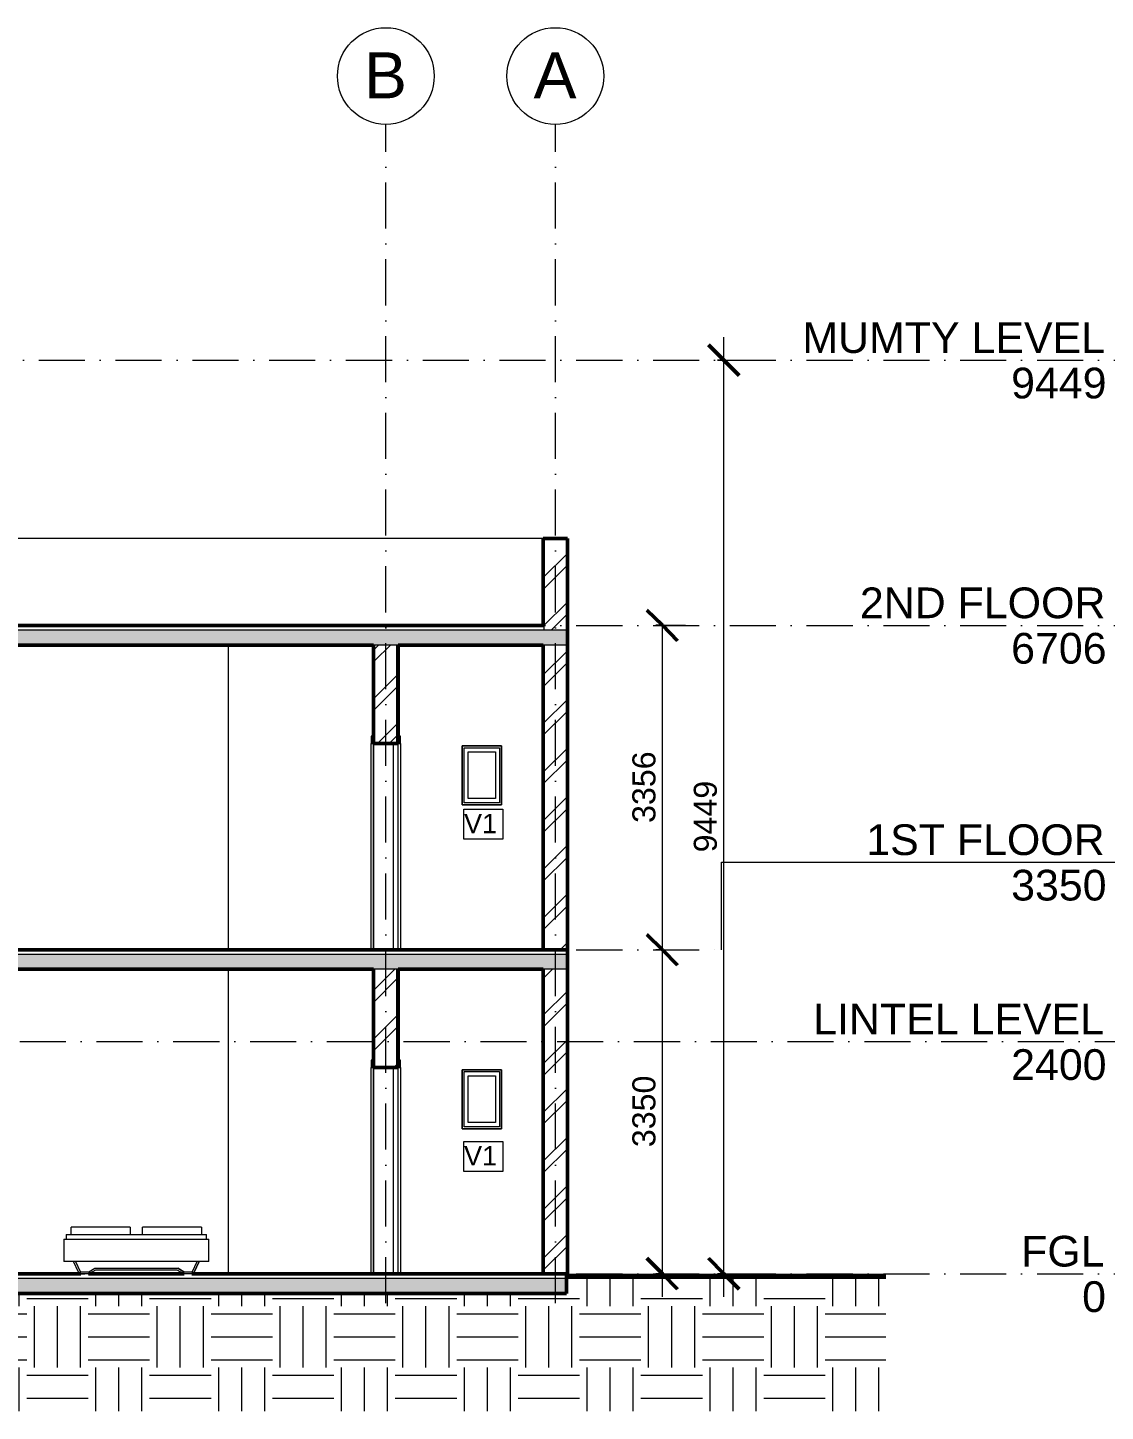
# Model space of a CAD drawing. Header units: millimetres. Extents: x -11864 to 89370, y -1600 to 12887.
# Drawn here: x 59949 to 71091, y -1423 to 12887 of the extents above; entities that cross this region are included whole.
import ezdxf

# ---------------------------------------------------------------- set-up
doc = ezdxf.new("R2010")
doc.units = ezdxf.units.MM
doc.linetypes.add('Dash Dot 3_16_', pattern=[793.75, 476.25, -158.75, 0, -158.75])
for name, color, linetype, lineweight in [('A-ANNO-DIMS', 8, 'Continuous', 9), ('A-ANNO-DIMS-100', 8, 'Continuous', 9), ('A-CLNG', 13, 'Continuous', 13), ('A-CLNG-PATT-1', 13, 'Continuous', 9), ('A-DOOR-2', 7, 'Continuous', 9), ('A-DOOR-3', 7, 'Continuous', 20), ('A-DOOR-FRAM', 31, 'Continuous', 9), ('A-DOOR-FRAM-1', 31, 'Continuous', 20), ('A-FLOR-1', 8, 'Continuous', 50), ('A-FLOR-LEVL', 7, 'Continuous', 9), ('A-FLOR-LEVL-1', 7, 'Dash Dot 3_16_', 9), ('A-FLOR-MCUT', 8, 'Continuous', 13), ('A-FLOR-PATT-1', 8, 'Continuous', 13), ('A-GLAZ', 6, 'Continuous', 13), ('A-GLAZ-2', 6, 'Continuous', 9), ('A-GLAZ-IDEN', 7, 'Continuous', 9), ('A-ROOF-MCUT', 9, 'Continuous', 50), ('A-WALL', 4, 'Continuous', 13), ('A-WALL-1', 4, 'Continuous', 50), ('A-WALL-PATT-1', 8, 'Continuous', 9), ('C-TOPO', 7, 'Continuous', 9), ('C-TOPO-1', 7, 'Continuous', 70), ('I-FURN', 253, 'Continuous', 9), ('S-GRID-1', 7, 'Dash Dot 3_16_', 9), ('S-GRID-IDEN', 7, 'Continuous', 9)]:
    doc.layers.add(name, color=color, linetype=linetype, lineweight=lineweight)
doc.styles.add('Arial_1', font='arial.ttf', dxfattribs={"height": 317.5})
doc.styles.add('Arial_2', font='arial.ttf', dxfattribs={"height": 476.25})
doc.styles.add('Arial_3', font='arial.ttf', dxfattribs={"height": 200})
doc.styles.add('Arial_4', font='arial.ttf', dxfattribs={"height": 238.125})
doc.dimstyles.new('Linear_-_3_32__Arial', dxfattribs={"dimscale": 304.8, "dimtxt": 242.94927, "dimasz": 1.041667, "dimexe": 0.78125, "dimexo": 0.520833, "dimgap": 0, "dimtad": 1, "dimdec": 0, "dimzin": 0, "dimdsep": 46, "dimtxsty": 'Arial_4', "dimblk1": 'OBLIQUE', "dimblk2": 'OBLIQUE', "dimsah": 1, "dimcen": 0.09, "dimdle": 0.78125, "dimazin": 0, "dimtfac": 1, "dimtdec": 4, "dimtix": 1, "dimtmove": 0, "dimatfit": 3, "dimfxl": 1, "dimtvp": 1, "dimtolj": 1, "dimtzin": 0, "dimarcsym": 2})
pattern_1 = [(45, (51684.25, 1649.4), (-251.447, 251.447), []), (45, (51684.25, 2030.4), (-251.447, 251.447), [])]

# ---------------------------------------------------------------- blocks, each defined once
blk = doc.blocks.new('Fixed - V1-213611-SECTION-A_-A')
at = {"layer": 'A-GLAZ-2'}
for p, q in [((-1077.5, 2109.6), (-1077.5, 1500)), ((-671.1, 2109.6), (-1077.5, 2109.6)), ((-1058.45, 2090.55), (-690.15, 2090.55)), ((-1058.45, 1519.05), (-1058.45, 2090.55)), ((-1014, 1563.5), (-1014, 2046.1)), ((-1014, 2046.1), (-734.6, 2046.1)), ((-734.6, 2046.1), (-734.6, 1563.5)), ((-690.15, 2090.55), (-690.15, 1519.05)), ((-671.1, 1500), (-671.1, 2109.6)), ((-1077.5, 1500), (-671.1, 1500)), ((-690.15, 1519.05), (-1058.45, 1519.05)), ((-734.6, 1563.5), (-1014, 1563.5))]:
    blk.add_line(p, q, dxfattribs=at)
blk = doc.blocks.new('Single-Flush - D3-214007-SECTION-A_-A')
at = {"layer": 'A-DOOR-3'}
for p, q in [((-1790.7, 2133.6), (-1790.7, 0)), ((-1739.9, 2133.6), (-1790.7, 2133.6)), ((-1739.9, 0), (-1739.9, 2133.6)), ((-1790.7, 0), (-1739.9, 0))]:
    blk.add_line(p, q, dxfattribs=at)
at = {"layer": 'A-DOOR-FRAM'}
for p, q in [((-2019.3, 0), (-2019.3, 2133.6)), ((-1993.9, 2133.6), (-1993.9, 0)), ((-1714.5, 2133.6), (-1714.5, 0))]:
    blk.add_line(p, q, dxfattribs=at)
at = {"layer": 'A-DOOR-FRAM-1'}
for p, q in [((-2019.3, 2209.8), (-2019.3, 2133.6)), ((-1993.9, 2209.8), (-2019.3, 2209.8)), ((-1993.9, 2133.6), (-1993.9, 2209.8)), ((-1714.5, 2209.8), (-1739.9, 2209.8)), ((-1739.9, 2209.8), (-1739.9, 2133.6)), ((-1714.5, 2133.6), (-1714.5, 2209.8)), ((-2019.3, 2133.6), (-1993.9, 2133.6)), ((-1739.9, 2133.6), (-1714.5, 2133.6))]:
    blk.add_line(p, q, dxfattribs=at)
blk = doc.blocks.new('M_Bed-Box - 0965 x 1880mm - Twin-227242-SECTION-A_-A')
at = {"layer": 'I-FURN'}
for p, q in [((-4510, 483), (-5120, 483)), ((-5120, 457), (-5120, 483)), ((-5120, 432), (-5120, 457)), ((-5120, 406), (-5120, 432)), ((-4510, 483), (-4510, 457)), ((-4510, 457), (-4510, 432)), ((-4510, 432), (-4510, 406)), ((-3773, 483), (-4383, 483)), ((-4383, 457), (-4383, 483)), ((-4383, 432), (-4383, 457)), ((-4383, 406), (-4383, 432)), ((-3773, 483), (-3773, 457)), ((-3773, 457), (-3773, 432)), ((-3773, 432), (-3773, 406)), ((-5196, 356), (-3696, 356)), ((-5196, 356), (-5196, 127)), ((-5171, 406), (-5171, 356)), ((-5171, 406), (-5146, 406)), ((-5146, 406), (-3747, 406)), ((-3747, 406), (-3722, 406)), ((-3722, 356), (-3722, 406)), ((-3696, 127), (-3696, 356)), ((-3696, 127), (-5196, 127)), ((-5044, 15), (-5097, 127)), ((-5076, 127), (-5027, 23)), ((-5021, 19), (-4943, 19)), ((-4943, 0), (-5021, 0)), ((-4939, 20), (-4875, 57)), ((-4870, 38), (-4930, 3)), ((-4875, 57), (-4018, 57)), ((-4024, 38), (-4870, 38)), ((-3963, 3), (-4024, 38)), ((-4018, 57), (-3954, 20)), ((-3954, 20), (-4018, 57)), ((-3951, 19), (-3872, 19)), ((-3872, 0), (-3951, 0)), ((-3866, 23), (-3818, 127)), ((-3797, 127), (-3849, 15)), ((-3849, 15), (-3796, 127))]:
    blk.add_line(p, q, dxfattribs=at)
for centre, radius, start, end in [((-5021, 25), 25.4, 205, 270), ((-5021, 25), 6.35, 205, 270), ((-4943, 25), 6.35, 270, 300), ((-4943, 25), 25.4, 270, 300), ((-3951, 25), 25.4, 240, 270), ((-3951, 25), 6.35, 240, 270), ((-3950, 25), 6.35, 240, 255), ((-3872, 25), 6.35, 270, 335), ((-3872, 25), 25.4, 270, 335), ((-3872, 25), 25.4, 270, 335)]:
    blk.add_arc(centre, radius, start, end, dxfattribs=at)
blk = doc.blocks.new('Grid - Grid Head - Circle 2-235549-SECTION-A_-A')
at = {"layer": 'S-GRID-IDEN'}
blk.add_circle((-114.3, 12387.2), 500, dxfattribs=at)
blk = doc.blocks.new('DIMBLOCK7-SECTION-A_-A')
at = {"layer": 'A-ANNO-DIMS-100', "lineweight": 50}
for p, q in [((66511, 3350), (66352, 3509)), ((66511, 3350), (66669, 3191)), ((66511, 0), (66352, 159)), ((66511, 0), (66669, -159))]:
    blk.add_line(p, q, dxfattribs=at)
at = {"layer": 'A-ANNO-DIMS-100'}
for p, q in [((66445, 3350), (66749, 3350)), ((66511, 3350), (66445, 3350)), ((66511, -238), (66511, 3350)), ((66445, 0), (66749, 0)), ((66511, 0), (66445, 0))]:
    blk.add_line(p, q, dxfattribs=at)
at = {"layer": 'A-ANNO-DIMS-100', "color": 0, "insert": (66201, 1309), "char_height": 238.1, "width": 879.1, "attachment_point": 1, "rotation": 90, "line_spacing_factor": 0.941778, "style": 'Arial_4'}
blk.add_mtext('3350', dxfattribs=at)
blk = doc.blocks.new('_Oblique')
at = {"color": 0, "linetype": 'ByBlock', "lineweight": -2}
blk.add_line((-0.5, -0.5), (0.5, 0.5), dxfattribs=at)
blk = doc.blocks.new('DIMBLOCK8-SECTION-A_-A')
at = {"layer": 'A-ANNO-DIMS-100', "lineweight": 50}
for p, q in [((66511, 6706), (66352, 6864)), ((66511, 6706), (66669, 6547)), ((66511, 3350), (66352, 3509)), ((66511, 3350), (66669, 3191))]:
    blk.add_line(p, q, dxfattribs=at)
at = {"layer": 'A-ANNO-DIMS-100'}
for p, q in [((66445, 6706), (66749, 6706)), ((66511, 6706), (66445, 6706)), ((66511, 3350), (66511, 6706)), ((66445, 3350), (66749, 3350)), ((66511, 3350), (66445, 3350))]:
    blk.add_line(p, q, dxfattribs=at)
at = {"layer": 'A-ANNO-DIMS-100', "color": 0, "insert": (66201, 4662), "char_height": 238.1, "width": 879.1, "attachment_point": 1, "rotation": 90, "line_spacing_factor": 0.941778, "style": 'Arial_4'}
blk.add_mtext('3356', dxfattribs=at)
blk = doc.blocks.new('DIMBLOCK9-SECTION-A_-A')
at = {"layer": 'A-ANNO-DIMS-100', "lineweight": 50}
for p, q in [((67146, 9449), (66987, 9608)), ((67146, 9449), (67304, 9290)), ((67146, 0), (66987, 159)), ((67146, 0), (67304, -159))]:
    blk.add_line(p, q, dxfattribs=at)
at = {"layer": 'A-ANNO-DIMS-100'}
for p, q in [((67146, -238), (67146, 9687)), ((67080, 9449), (67384, 9449)), ((67146, 9449), (67080, 9449)), ((67080, 0), (67384, 0)), ((67146, 0), (67080, 0))]:
    blk.add_line(p, q, dxfattribs=at)
at = {"layer": 'A-ANNO-DIMS-100', "color": 0, "insert": (66836, 4358), "char_height": 238.1, "width": 879.1, "attachment_point": 1, "rotation": 90, "line_spacing_factor": 0.941778, "style": 'Arial_4'}
blk.add_mtext('9449', dxfattribs=at)
blk = doc.blocks.new('M_Window Tag - M_Window Tag-222506-SECTION-A_-A')
at = {"layer": 'A-GLAZ-IDEN'}
for p, q in [((-1062, 4493), (-1062, 4805)), ((-1062, 4805), (-658, 4805)), ((-658, 4805), (-658, 4493)), ((-658, 4493), (-1062, 4493))]:
    blk.add_line(p, q, dxfattribs=at)

msp = doc.modelspace()

# ---------------------------------------------------------------- hatches: boundary and pattern name
at = {"layer": 'A-CLNG-PATT-1'}
h = msp.add_hatch(color=256, dxfattribs=at)
h.paths.add_polyline_path([(65290.5, 3150), (65519.1, 3150), (65519.1, 3300), (52862.3, 3300), (52862.3, 3150), (65277.8, 3150)], flags=0)
h.paths.add_polyline_path([(45525.1, 3150), (49669.5, 3150), (49669.5, 3300), (45478.5, 3300), (45478.5, 3150)], flags=0)
at = {"layer": 'A-FLOR-PATT-1'}
for points in [[(65277.8, 6502.4), (65519.1, 6502.4), (65519.1, 6654.8), (52862.3, 6654.8), (52862.3, 6502.4), (64537.9, 6502.4)], [(55968.7, -203.2), (65519.1, -203.2), (65519.1, -50.8), (48221.7, -50.8), (48221.7, -203.2), (53826.4, -203.2)]]:
    msp.add_hatch(color=256, dxfattribs=at).paths.add_polyline_path(points, flags=0)
at = {"layer": 'A-WALL-PATT-1'}
h = msp.add_hatch(dxfattribs=at)
h.set_pattern_fill('FP_4', color=256, style=0, pattern_type=2)
h.set_pattern_definition(pattern_1)
h.paths.add_polyline_path([(65519.1, 3350), (65519.1, 6502.4), (65290.5, 6502.4), (65290.5, 3350)], flags=0)
h.paths.add_polyline_path([(65519.1, 6654.8), (65519.1, 7605.6), (65290.5, 7605.6), (65290.5, 6654.8)], flags=0)
h = msp.add_hatch(dxfattribs=at)
h.set_pattern_fill('FP_4', color=256, style=0, pattern_type=2)
h.set_pattern_definition(pattern_1)
h.paths.add_polyline_path([(63766.5, 5483.6), (63766.5, 6502.4), (63537.9, 6502.4), (63537.9, 5483.6)], flags=0)
h = msp.add_hatch(dxfattribs=at)
h.set_pattern_fill('FP_4', color=256, style=0, pattern_type=2)
h.set_pattern_definition(pattern_1)
h.paths.add_polyline_path([(63766.5, 2133.6), (63766.5, 3150), (63537.9, 3150), (63537.9, 2133.6)], flags=0)
h = msp.add_hatch(dxfattribs=at)
h.set_pattern_fill('FP_4', color=256, style=0, pattern_type=2)
h.set_pattern_definition(pattern_1)
h.paths.add_polyline_path([(65290.5, 0), (65519.1, 0), (65519.1, 3150), (65290.5, 3150), (65290.5, 2049.4)], flags=0)
at = {"layer": 'C-TOPO'}
h = msp.add_hatch(dxfattribs=at)
h.set_pattern_fill('FP_7', color=256, style=0, pattern_type=2)
h.set_pattern_definition([(0, (51684.25, 1649.4), (635, 635), [635, -635]), (0, (51684.25, 1887.5), (635, 635), [635, -635]), (0, (51684.25, 2125.65), (635, 635), [635, -635]), (90, (51763.6, 2205), (-635, 635), [635, -635]), (90, (52001.75, 2205), (-635, 635), [635, -635]), (90, (52239.9, 2205), (-635, 635), [635, -635])])
h.paths.add_polyline_path([(48221.7, -1423.4), (68822.4, -1423.4), (68822.4, -25.4), (65519.1, -25.4), (65519.1, -203.2), (38099.8, -203.2), (38099.8, -25.4), (34545.8, -25.4), (34545.8, -1423.4), (47399.6, -1423.4)], flags=0)

# ---------------------------------------------------------------- linework, layer by layer
at = {"layer": 'A-CLNG'}
msp.add_line((65519.1, 3300), (52862.3, 3300), dxfattribs=at)
at = {"layer": 'A-FLOR-1'}
for p, q in [((65277.8, 6705.6), (54701, 6705.6)), ((59283.4, 6502.4), (63525.2, 6502.4)), ((63779.2, 6502.4), (65277.8, 6502.4)), ((60497.9, 0), (38341.1, 0)), ((61568.4, 0), (60576.5, 0)), ((65519.1, 0), (61647, 0)), ((65519.1, -203.2), (65519.1, 0)), ((38099.8, -203.2), (65519.1, -203.2))]:
    msp.add_line(p, q, dxfattribs=at)
at = {"layer": 'A-FLOR-LEVL'}
for p, q in [((67122.2, 4255.8), (71380.6, 4255.8)), ((67122.2, 3350), (67122.2, 4255.8))]:
    msp.add_line(p, q, dxfattribs=at)
at = {"layer": 'A-FLOR-LEVL-1'}
for p, q in [((37042.8, 9448.8), (71380.6, 9448.8)), ((37042.8, 6705.6), (71380.6, 6705.6)), ((37042.8, 3350), (67122.2, 3350)), ((35257.6, 2400), (71380.6, 2400)), ((37042.8, 0), (71380.6, 0))]:
    msp.add_line(p, q, dxfattribs=at)
at = {"layer": 'A-FLOR-MCUT'}
for p, q in [((65519.1, 6654.8), (52862.3, 6654.8)), ((65290.5, 6654.8), (65290.5, 6705.6)), ((65519.1, -50.8), (38099.8, -50.8))]:
    msp.add_line(p, q, dxfattribs=at)
at = {"layer": 'A-ROOF-MCUT'}
for p, q in [((65277.8, 3350), (52862.3, 3350)), ((59283.4, 3150), (63525.2, 3150)), ((63779.2, 3150), (65277.8, 3150))]:
    msp.add_line(p, q, dxfattribs=at)
at = {"layer": 'A-WALL'}
for p, q in [((65277.8, 7605.6), (54701, 7605.6)), ((65290.5, 6705.6), (65290.5, 7605.6)), ((65519.1, 0), (65519.1, 7605.6)), ((65277.8, 6705.6), (65290.5, 6705.6)), ((62026.6, 3350), (62026.6, 6502.4)), ((63779.2, 6502.4), (63525.2, 6502.4)), ((63537.9, 5483.6), (63537.9, 6502.4)), ((63766.5, 5483.6), (63766.5, 6502.4)), ((65519.1, 6502.4), (65277.8, 6502.4)), ((65290.5, 3350), (65290.5, 6502.4)), ((63525.2, 3350), (63525.2, 5483.6)), ((64441.6, 5459.6), (64848, 5459.6)), ((64441.6, 4850), (64441.6, 5459.6)), ((64848, 5459.6), (64848, 4850)), ((64848, 4850), (64441.6, 4850)), ((62026.6, 0), (62026.6, 3150)), ((63779.2, 3150), (63525.2, 3150)), ((63537.9, 2133.6), (63537.9, 3150)), ((63766.5, 2133.6), (63766.5, 3150)), ((65519.1, 3150), (65277.8, 3150)), ((65290.5, 0), (65290.5, 3150)), ((63525.2, 0), (63525.2, 2133.6)), ((64441.6, 2109.6), (64848, 2109.6)), ((64441.6, 1500), (64441.6, 2109.6)), ((64848, 2109.6), (64848, 1500)), ((64848, 1500), (64441.6, 1500))]:
    msp.add_line(p, q, dxfattribs=at)
at = {"layer": 'A-WALL-1'}
for p, q in [((65277.8, 7605.6), (65277.8, 6705.6)), ((65531.8, 7605.6), (65277.8, 7605.6)), ((65531.8, 0), (65531.8, 7605.6)), ((63525.2, 6502.4), (63525.2, 5483.6)), ((63779.2, 5483.6), (63779.2, 6502.4)), ((65277.8, 6502.4), (65277.8, 3350)), ((63525.2, 5483.6), (63779.2, 5483.6)), ((65277.8, 3350), (65531.8, 3350)), ((63525.2, 3150), (63525.2, 2133.6)), ((63779.2, 2133.6), (63779.2, 3150)), ((65277.8, 3150), (65277.8, 0)), ((63525.2, 2133.6), (63779.2, 2133.6)), ((65519.1, 0), (65531.8, 0))]:
    msp.add_line(p, q, dxfattribs=at)
at = {"layer": 'C-TOPO'}
msp.add_line((65519.1, -25.4), (68822.4, -25.4), dxfattribs=at)
at = {"layer": 'C-TOPO-1'}
msp.add_line((65519.1, -25.4), (68822.4, -25.4), dxfattribs=at)
at = {"layer": 'S-GRID-1'}
for p, q in [((63652.2, -304.8), (63652.2, 11887.2)), ((65404.8, -304.8), (65404.8, 11887.2))]:
    msp.add_line(p, q, dxfattribs=at)

# ---------------------------------------------------------------- block references
at = {"layer": 'A-DOOR-2'}
for p in [(65519.1, 3350), (65519.1, 0)]:
    msp.add_blockref('Single-Flush - D3-214007-SECTION-A_-A', p, dxfattribs=at)
at = {"layer": 'A-GLAZ'}
for p in [(65519.1, 3350), (65519.1, 0)]:
    msp.add_blockref('Fixed - V1-213611-SECTION-A_-A', p, dxfattribs=at)
at = {"layer": 'A-GLAZ-IDEN'}
for p in [(65519.1, 0), (65519.1, -3436.4)]:
    msp.add_blockref('M_Window Tag - M_Window Tag-222506-SECTION-A_-A', p, dxfattribs=at)
at = {"layer": 'I-FURN'}
msp.add_blockref('M_Bed-Box - 0965 x 1880mm - Twin-227242-SECTION-A_-A', (65519.1, 0), dxfattribs=at)
at = {"layer": 'S-GRID-IDEN'}
for p in [(63766.5, 0), (65519.1, 0)]:
    msp.add_blockref('Grid - Grid Head - Circle 2-235549-SECTION-A_-A', p, dxfattribs=at)

# ---------------------------------------------------------------- texts
at = {"layer": 'A-FLOR-LEVL', "char_height": 317.5, "attachment_point": 1, "style": 'Arial_1'}
for s, insert, width in [('MUMTY LEVEL', (67958.3, 9840.4), 3783.965), ('9449', (70116.9, 9370.5), 1186.497), ('2ND FLOOR', (68553.3, 7097.2), 3062.446), ('6706', (70116.9, 6627.3), 1186.497), ('1ST FLOOR', (68619.3, 4647.4), 2982.277), ('3350', (70116.9, 4177.4), 1186.497), ('LINTEL LEVEL', (68070.3, 2791.6), 3647.678), ('2400', (70116.9, 2321.6), 1186.497), ('FGL', (70220.3, 391.6), 1042.194), ('0', (70850.9, -78.3), 296.624)]:
    msp.add_mtext(s, dxfattribs=dict(at, insert=insert, width=width))
at = {"layer": 'A-GLAZ-IDEN', "char_height": 200, "width": 424.894, "attachment_point": 1, "style": 'Arial_3'}
for insert in [(64460.9, 4755.8), (64460.9, 1319.4)]:
    msp.add_mtext('V1', dxfattribs=dict(at, insert=insert))
at = {"layer": 'S-GRID-IDEN', "char_height": 476.2, "width": 537.131, "attachment_point": 1, "style": 'Arial_2'}
for s, insert in [('B', (63427.1, 12632.9)), ('A', (65179.7, 12632.9))]:
    msp.add_mtext(s, dxfattribs=dict(at, insert=insert))

# ---------------------------------------------------------------- dimensions: what is measured, and where the dimension line sits
at = {"layer": 'A-ANNO-DIMS'}
for base, p1, p2, override, picture, middle in [((67145.6, 9448.8), (66921.1, 0), (66921.1, 9448.8), {"dimpost": '<>', "dimfxl": 9448.8}, 'DIMBLOCK9-SECTION-A_-A', (67024, 4724.4)), ((66510.6, 6705.6), (66286.1, 3350), (66286.1, 6705.6), {"dimpost": '<>', "dimfxl": 3355.6}, 'DIMBLOCK8-SECTION-A_-A', (66389, 5027.8)), ((66510.6, 3350), (66286.1, 0), (66286.1, 3350), {"dimpost": '<>', "dimfxl": 3350}, 'DIMBLOCK7-SECTION-A_-A', (66389, 1675))]:
    dim = msp.add_linear_dim(base=base, p1=p1, p2=p2, angle=90, dimstyle='Linear_-_3_32__Arial', override=override, dxfattribs=at)
    dim.commit()
    dim.dimension.update_dxf_attribs({"geometry": picture, "text_midpoint": middle})

doc.saveas('drawing.dxf')
